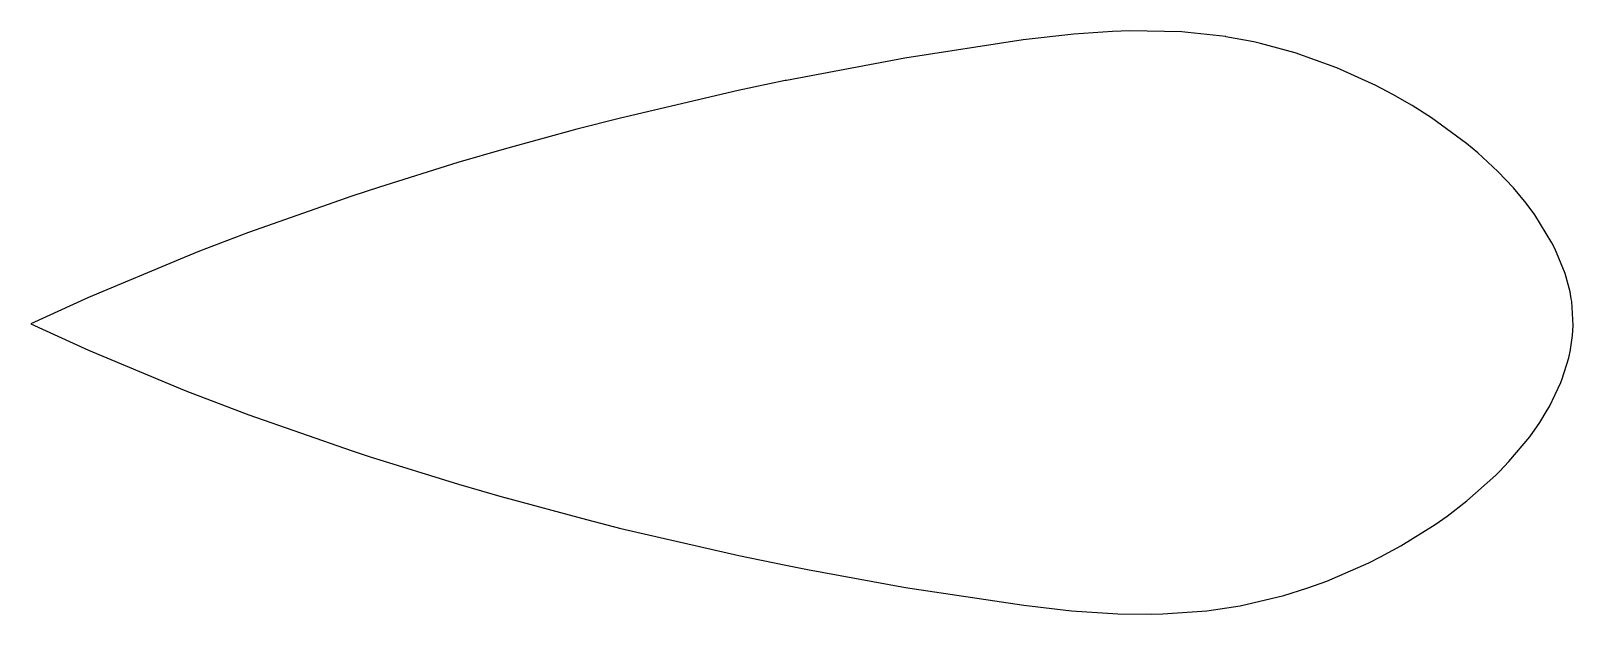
# Model space of a CAD drawing. Header units: metres. Extents: x -88 to 62, y -28 to 28.
import ezdxf

# ---------------------------------------------------------------- set-up
doc = ezdxf.new("R2010")
doc.units = ezdxf.units.M

msp = doc.modelspace()

# ---------------------------------------------------------------- linework, layer by layer
for p, q in [((8.95289, 27.5121), (-2.55324, 25.7415)), ((8.95486, 27.5124), (8.95289, 27.5121)), ((13.8759, 28.0876), (8.95486, 27.5124)), ((17.6204, 28.3478), (13.8759, 28.0876)), ((17.6226, 28.348), (17.6204, 28.3478)), ((19.3333, 28.4034), (17.6226, 28.348)), ((19.3353, 28.4034), (19.3333, 28.4034)), ((24.3712, 28.2964), (19.3353, 28.4034)), ((24.9747, 28.2536), (24.3712, 28.2964)), ((24.9764, 28.2534), (24.9747, 28.2536)), ((28.6432, 27.8361), (24.9764, 28.2534)), ((28.6443, 27.8359), (28.6432, 27.8361)), ((31.3954, 27.3268), (28.6443, 27.8359)), ((32.0289, 27.184), (31.3954, 27.3268)), ((32.0305, 27.1836), (32.0289, 27.184)), ((35.4106, 26.262), (32.0305, 27.1836)), ((-2.55784, 25.7408), (-14.082, 23.5823)), ((-2.55324, 25.7415), (-2.55784, 25.7408)), ((35.4121, 26.2615), (35.4106, 26.262)), ((39.3628, 24.8463), (35.4121, 26.2615)), ((39.4668, 24.8041), (39.3628, 24.8463)), ((39.4683, 24.8034), (39.4668, 24.8041)), ((43.2498, 23.0858), (39.4683, 24.8034)), ((-18.7663, 22.5966), (-30.2208, 19.9202)), ((-18.7644, 22.597), (-18.7663, 22.5966)), ((-14.1974, 23.5588), (-18.7644, 22.597)), ((-14.0866, 23.5814), (-14.1974, 23.5588)), ((-14.082, 23.5823), (-14.0866, 23.5814)), ((43.2505, 23.0854), (43.2498, 23.0858)), ((44.9068, 22.2156), (43.2505, 23.0854)), ((46.7656, 21.1459), (44.9068, 22.2156)), ((48.6463, 19.9528), (46.7656, 21.1459)), ((-30.2254, 19.9191), (-34.4475, 18.8356)), ((-30.2208, 19.9202), (-30.2254, 19.9191)), ((48.6478, 19.9519), (48.6463, 19.9528)), ((48.6492, 19.9509), (48.6478, 19.9519)), ((52.0649, 17.4458), (48.6492, 19.9509)), ((-34.452, 18.8344), (-41.5251, 16.8982)), ((-34.4475, 18.8356), (-34.452, 18.8344)), ((-41.5251, 16.8982), (-46.0235, 15.5854)), ((53.1706, 16.5211), (52.0649, 17.4458)), ((55.116, 14.7195), (53.1706, 16.5211)), ((-46.0294, 15.5835), (-53.6553, 13.2062)), ((-46.0253, 15.5848), (-46.0294, 15.5835)), ((-46.0235, 15.5854), (-46.0253, 15.5848)), ((55.1172, 14.7184), (55.116, 14.7195)), ((55.1178, 14.7177), (55.1172, 14.7184)), ((56.6355, 13.1143), (55.1178, 14.7177)), ((-56.3386, 12.3223), (-66.3896, 8.77559)), ((-53.6553, 13.2062), (-56.3386, 12.3223)), ((57.8657, 11.64), (56.6355, 13.1143)), ((57.8665, 11.6389), (57.8657, 11.64)), ((58.7168, 10.495), (57.8665, 11.6389)), ((58.7174, 10.4939), (58.7168, 10.495)), ((60.3757, 7.79302), (58.7174, 10.4939)), ((-66.3962, 8.7732), (-71.1493, 6.95671)), ((-66.3936, 8.77417), (-66.3962, 8.7732)), ((-66.3896, 8.77559), (-66.3936, 8.77417)), ((60.3758, 7.79279), (60.3757, 7.79302)), ((60.6597, 7.232), (60.3758, 7.79279)), ((-72.6605, 6.35911), (-81.9421, 2.45685)), ((-71.1493, 6.95671), (-72.6605, 6.35911)), ((60.6691, 7.21252), (60.6597, 7.232)), ((60.6694, 7.21156), (60.6691, 7.21252)), ((61.6527, 4.79536), (60.6694, 7.21156)), ((62.1298, 3.01171), (61.6527, 4.79536)), ((62.13, 3.01075), (62.1298, 3.01171)), ((62.2554, 2.32909), (62.13, 3.01075)), ((-81.9531, 2.45209), (-87.5598, -0.11781)), ((-81.9492, 2.45384), (-81.9531, 2.45209)), ((-81.9458, 2.45529), (-81.9492, 2.45384)), ((-81.9421, 2.45685), (-81.9458, 2.45529)), ((62.2555, 2.32899), (62.2554, 2.32909)), ((62.2967, 2.05615), (62.2555, 2.32899)), ((62.2968, 2.05525), (62.2967, 2.05615)), ((62.4361, -0.26042), (62.2968, 2.05525)), ((-87.5598, -0.11781), (-81.9462, -2.67273)), ((62.1867, -2.61593), (62.3794, -1.24322)), ((62.3794, -1.24322), (62.4361, -0.26042)), ((-81.9462, -2.67273), (-81.9423, -2.67447)), ((-81.9423, -2.67447), (-81.9409, -2.67504)), ((-81.9409, -2.67504), (-81.9389, -2.67591)), ((-81.9389, -2.67591), (-72.6469, -6.55312)), ((62.0147, -3.41748), (62.1866, -2.61716)), ((62.1866, -2.61685), (62.1867, -2.61593)), ((62.1866, -2.61716), (62.1866, -2.61685)), ((61.3822, -5.45891), (62.0147, -3.41748)), ((60.1339, -8.14187), (61.2388, -5.82701)), ((61.2388, -5.82701), (61.2393, -5.8261)), ((61.2393, -5.8261), (61.3819, -5.45986)), ((61.3819, -5.45986), (61.3822, -5.45891)), ((-72.6469, -6.55312), (-72.6431, -6.55467)), ((-72.6431, -6.55467), (-72.0562, -6.78619)), ((-72.0562, -6.78619), (-72.0537, -6.78715)), ((-72.0537, -6.78715), (-66.3697, -8.95281)), ((-66.3697, -8.95281), (-56.3092, -12.4724)), ((59.1845, -9.71118), (59.9211, -8.51806)), ((59.9211, -8.51806), (60.1338, -8.14202)), ((60.1338, -8.14202), (60.1339, -8.14187)), ((58.2165, -11.0877), (59.1845, -9.71118)), ((56.1944, -13.5115), (58.2151, -11.0897)), ((58.2151, -11.0897), (58.2159, -11.0887)), ((58.2159, -11.0887), (58.2165, -11.0877)), ((-56.3092, -12.4724), (-56.3051, -12.4738)), ((-56.3051, -12.4738), (-54.5621, -13.0456)), ((-54.5621, -13.0456), (-54.558, -13.0469)), ((-54.558, -13.0469), (-45.9831, -15.7086)), ((52.0985, -17.3352), (54.9131, -14.8313)), ((54.9131, -14.8313), (54.9142, -14.8303)), ((54.9142, -14.8303), (55.2802, -14.4668)), ((55.2802, -14.4668), (55.2807, -14.4663)), ((55.2807, -14.4663), (56.1944, -13.5115)), ((-45.9831, -15.7086), (-41.4812, -17.0093)), ((-41.4812, -17.0093), (-41.4794, -17.0098)), ((-41.4794, -17.0098), (-41.4748, -17.011)), ((-41.4748, -17.011), (-33.526, -19.1534)), ((50.1848, -18.8032), (52.0985, -17.3352)), ((-33.526, -19.1534), (-30.1716, -20.0003)), ((49.0088, -19.6298), (50.1835, -18.8041)), ((50.1835, -18.8041), (50.1848, -18.8032)), ((-30.1716, -20.0003), (-18.7099, -22.6457)), ((45.6625, -21.7175), (49.0075, -19.6306)), ((49.0075, -19.6306), (49.0088, -19.6298)), ((43.6947, -22.7855), (45.6625, -21.7175)), ((-18.7099, -22.6457), (-18.7053, -22.6467)), ((-18.7053, -22.6467), (-14.1356, -23.5963)), ((-14.1356, -23.5963), (-14.1338, -23.5966)), ((-14.1338, -23.5966), (-12.0183, -24.0161)), ((38.4674, -25.1287), (42.5531, -23.3565)), ((42.5531, -23.3565), (42.5547, -23.3558)), ((42.5547, -23.3558), (43.6935, -22.7862)), ((43.6935, -22.7862), (43.6947, -22.7855)), ((-12.0183, -24.0161), (-12.0137, -24.0169)), ((-12.0137, -24.0169), (-2.4884, -25.7473)), ((36.5228, -25.8309), (38.4674, -25.1287)), ((-2.4884, -25.7473), (9.02246, -27.4868)), ((30.0631, -27.5279), (34.2925, -26.5273)), ((34.2925, -26.5273), (34.2942, -26.5269)), ((34.2942, -26.5269), (34.2958, -26.5264)), ((34.2958, -26.5264), (36.5228, -25.8309)), ((9.02246, -27.4868), (9.02707, -27.4875)), ((9.02707, -27.4875), (13.6463, -28.0207)), ((13.6463, -28.0207), (13.6481, -28.0209)), ((13.6481, -28.0209), (18.1522, -28.3148)), ((18.1522, -28.3148), (18.154, -28.3149)), ((18.154, -28.3149), (18.1557, -28.3149)), ((18.1557, -28.3149), (21.4444, -28.35)), ((21.4444, -28.35), (22.5372, -28.3234)), ((22.5372, -28.3234), (26.8054, -28.0138)), ((26.8054, -28.0138), (26.8071, -28.0136)), ((26.8071, -28.0136), (26.8084, -28.0134)), ((26.8084, -28.0134), (28.7671, -27.7496)), ((28.7671, -27.7496), (30.0631, -27.5279))]:
    msp.add_line(p, q)

doc.saveas('drawing.dxf')
